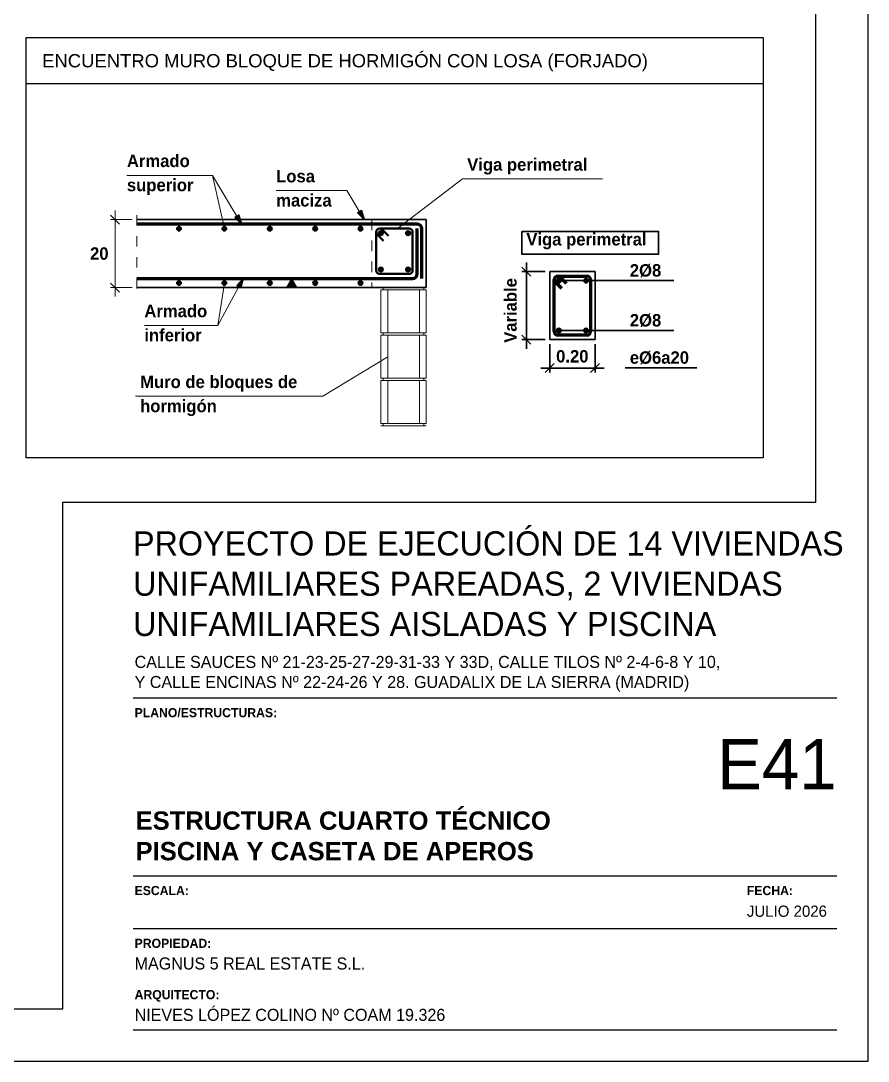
# Model space of a CAD drawing. Extents: x 2455 to 9764, y -806 to 181.
# Drawn here: x 4769.65 to 4777.72, y -667.98 to -658.07 of the extents above; entities that cross this region are included whole.
import ezdxf
from ezdxf.enums import TextEntityAlignment as Align

# ---------------------------------------------------------------- set-up
doc = ezdxf.new("R2010")
doc.units = 0
doc.header["$LTSCALE"] = 0.2
doc.header["$MEASUREMENT"] = 0
doc.linetypes.add('DASHDOT', pattern=[1, 0.5, -0.25, 0, -0.25])
doc.layers.get('0').update_dxf_attribs({"linetype": 'CONTINUOUS'})
for name, color, linetype, lineweight in [('0-CYPE1', 2, 'CONTINUOUS', 18), ('0-CYPE2', 4, 'CONTINUOUS', 35), ('0-CYPE3', 5, 'CONTINUOUS', 50), ('0-CYPE4', 6, 'CONTINUOUS', 70), ('0_CYPE4', 6, 'CONTINUOUS', 70)]:
    doc.layers.add(name, color=color, linetype=linetype, lineweight=lineweight)
doc.layers.add('01_cartela', color=6, linetype='CONTINUOUS', plot=False)
for name, color, linetype in [('01_texto cartela', 4, 'CONTINUOUS'), ('07-TEXTOS', 7, 'CONTINUOUS'), ('CYPECABECERA', 2, 'CONTINUOUS')]:
    doc.layers.add(name, color=color, linetype=linetype)
doc.styles.add('BERNARDO', font='GOTHICB.TTF')
doc.styles.add('Century Gothic', font='', dxfattribs={"height": 2})
doc.styles.add('Century Gothic_3', font='', dxfattribs={"height": 4.5})
doc.styles.add('Century Gothic_6', font='', dxfattribs={"height": 11})
doc.styles.add('Estilo1', font='swissel.ttf')
doc.styles.add('NIEVES3', font='swisseb.ttf')
doc.styles.get('Century Gothic').set_extended_font_data('Century Gothic')
doc.styles.get('Century Gothic_3').set_extended_font_data('Century Gothic')
doc.styles.get('Century Gothic_6').set_extended_font_data('Century Gothic')

msp = doc.modelspace()

# ---------------------------------------------------------------- hatches: boundary and pattern name
at = {"layer": '0-CYPE1'}
msp.add_hatch(color=256, dxfattribs=at).paths.add_polyline_path([(4772.23355423334, -660.5283139671053), (4772.183671193339, -660.6147139671054), (4772.28343727334, -660.6147139671054)], flags=0)
at = {"layer": '0-CYPE2'}
for points in [[(4771.731386633339, -659.9246371671056), (4771.69427783334, -659.9467512471056), (4771.757062553341, -660.0099139671056)], [(4772.899475749817, -659.8814371671056), (4772.862366949817, -659.9035512471055), (4772.925151669817, -659.9667139671055)], [(4771.182953993341, -660.0531139671057), (4771.182871798819, -660.051231403062), (4771.182625840804, -660.0493631664681), (4771.182217991189, -660.0475234757312), (4771.181651353949, -660.0457263320097), (4771.18093024154, -660.0439854126519), (4771.180060142062, -660.0423139671057), (4771.179047677497, -660.0407247160804), (4771.177900553312, -660.0392297547362), (4771.176627499814, -660.037840460632), (4771.175238205709, -660.0365674071343), (4771.173743244366, -660.035420282949), (4771.172153993341, -660.0344078183839), (4771.170482547794, -660.0335377189053), (4771.168741628435, -660.0328166064967), (4771.166944484716, -660.0322499692577), (4771.165104793978, -660.0318421196405), (4771.163236557384, -660.0315961616268), (4771.161353993341, -660.0315139671056), (4771.159471429297, -660.0315961616268), (4771.157603192702, -660.0318421196405), (4771.155763501965, -660.0322499692577), (4771.153966358244, -660.0328166064967), (4771.152225438887, -660.0335377189053), (4771.150553993341, -660.0344078183839), (4771.148964742315, -660.035420282949), (4771.14746978097, -660.0365674071343), (4771.146080486866, -660.037840460632), (4771.144807433369, -660.0392297547362), (4771.143660309184, -660.0407247160804), (4771.142647844619, -660.0423139671057), (4771.141777745141, -660.0439854126519), (4771.14105663273, -660.0457263320097), (4771.140489995492, -660.0475234757312), (4771.140082145874, -660.0493631664681), (4771.139836187862, -660.051231403062), (4771.13975399334, -660.0531139671057), (4771.139836187862, -660.0549965311488), (4771.140082145874, -660.0568647677433), (4771.140489995492, -660.0587044584797), (4771.14105663273, -660.0605016022014), (4771.141777745141, -660.062242521559), (4771.142647844619, -660.0639139671057), (4771.143660309184, -660.0655032181307), (4771.144807433369, -660.0669981794747), (4771.146080486866, -660.0683874735792), (4771.14746978097, -660.0696605270768), (4771.148964742315, -660.0708076512622), (4771.150553993341, -660.0718201158274), (4771.152225438887, -660.0726902153056), (4771.153966358244, -660.0734113277144), (4771.155763501965, -660.0739779649534), (4771.157603192702, -660.0743858145706), (4771.159471429297, -660.0746317725843), (4771.161353993341, -660.0747139671055), (4771.163236557384, -660.0746317725843), (4771.165104793978, -660.0743858145706), (4771.166944484716, -660.0739779649534), (4771.168741628435, -660.0734113277144), (4771.170482547794, -660.0726902153056), (4771.172153993341, -660.0718201158274), (4771.173743244366, -660.0708076512622), (4771.175238205709, -660.0696605270768), (4771.176627499814, -660.0683874735792), (4771.177900553312, -660.0669981794747), (4771.179047677497, -660.0655032181307), (4771.180060142062, -660.0639139671057), (4771.18093024154, -660.062242521559), (4771.181651353949, -660.0605016022014), (4771.182217991189, -660.0587044584797), (4771.182625840804, -660.0568647677433), (4771.182871798819, -660.0549965311488)], [(4771.614953993339, -660.0531139671057), (4771.61487179882, -660.051231403062), (4771.614625840806, -660.0493631664681), (4771.614217991188, -660.0475234757312), (4771.61365135395, -660.0457263320097), (4771.612930241539, -660.0439854126519), (4771.612060142061, -660.0423139671057), (4771.611047677496, -660.0407247160804), (4771.609900553311, -660.0392297547362), (4771.608627499814, -660.037840460632), (4771.607238205708, -660.0365674071343), (4771.605743244365, -660.035420282949), (4771.604153993339, -660.0344078183839), (4771.602482547794, -660.0335377189053), (4771.600741628436, -660.0328166064967), (4771.598944484715, -660.0322499692577), (4771.597104793978, -660.0318421196405), (4771.595236557383, -660.0315961616268), (4771.593353993339, -660.0315139671056), (4771.591471429296, -660.0315961616268), (4771.589603192702, -660.0318421196405), (4771.587763501966, -660.0322499692577), (4771.585966358245, -660.0328166064967), (4771.584225438886, -660.0335377189053), (4771.582553993339, -660.0344078183839), (4771.580964742314, -660.035420282949), (4771.579469780971, -660.0365674071343), (4771.578080486866, -660.037840460632), (4771.576807433368, -660.0392297547362), (4771.575660309183, -660.0407247160804), (4771.574647844618, -660.0423139671057), (4771.57377774514, -660.0439854126519), (4771.573056632731, -660.0457263320097), (4771.572489995491, -660.0475234757312), (4771.572082145874, -660.0493631664681), (4771.571836187861, -660.051231403062), (4771.571753993339, -660.0531139671057), (4771.571836187861, -660.0549965311488), (4771.572082145874, -660.0568647677433), (4771.572489995491, -660.0587044584797), (4771.573056632731, -660.0605016022014), (4771.57377774514, -660.062242521559), (4771.574647844618, -660.0639139671057), (4771.575660309183, -660.0655032181307), (4771.576807433368, -660.0669981794747), (4771.578080486866, -660.0683874735792), (4771.579469780971, -660.0696605270768), (4771.580964742314, -660.0708076512622), (4771.582553993339, -660.0718201158274), (4771.584225438886, -660.0726902153056), (4771.585966358245, -660.0734113277144), (4771.587763501966, -660.0739779649534), (4771.589603192702, -660.0743858145706), (4771.591471429296, -660.0746317725843), (4771.593353993339, -660.0747139671055), (4771.595236557383, -660.0746317725843), (4771.597104793978, -660.0743858145706), (4771.598944484715, -660.0739779649534), (4771.600741628436, -660.0734113277144), (4771.602482547794, -660.0726902153056), (4771.604153993339, -660.0718201158274), (4771.605743244365, -660.0708076512622), (4771.607238205708, -660.0696605270768), (4771.608627499814, -660.0683874735792), (4771.609900553311, -660.0669981794747), (4771.611047677496, -660.0655032181307), (4771.612060142061, -660.0639139671057), (4771.612930241539, -660.062242521559), (4771.61365135395, -660.0605016022014), (4771.614217991188, -660.0587044584797), (4771.614625840806, -660.0568647677433), (4771.61487179882, -660.0549965311488)], [(4772.04695399334, -660.0531139671057), (4772.046871798819, -660.051231403062), (4772.046625840805, -660.0493631664681), (4772.046217991188, -660.0475234757312), (4772.045651353948, -660.0457263320097), (4772.04493024154, -660.0439854126519), (4772.044060142061, -660.0423139671057), (4772.043047677496, -660.0407247160804), (4772.041900553311, -660.0392297547362), (4772.040627499813, -660.037840460632), (4772.039238205709, -660.0365674071343), (4772.037743244366, -660.035420282949), (4772.03615399334, -660.0344078183839), (4772.034482547793, -660.0335377189053), (4772.032741628434, -660.0328166064967), (4772.030944484713, -660.0322499692577), (4772.029104793977, -660.0318421196405), (4772.027236557384, -660.0315961616268), (4772.02535399334, -660.0315139671056), (4772.023471429296, -660.0315961616268), (4772.021603192701, -660.0318421196405), (4772.019763501965, -660.0322499692577), (4772.017966358244, -660.0328166064967), (4772.016225438885, -660.0335377189053), (4772.014553993338, -660.0344078183839), (4772.012964742315, -660.035420282949), (4772.011469780971, -660.0365674071343), (4772.010080486865, -660.037840460632), (4772.008807433369, -660.0392297547362), (4772.007660309184, -660.0407247160804), (4772.006647844617, -660.0423139671057), (4772.005777745138, -660.0439854126519), (4772.00505663273, -660.0457263320097), (4772.004489995492, -660.0475234757312), (4772.004082145875, -660.0493631664681), (4772.00383618786, -660.051231403062), (4772.003753993338, -660.0531139671057), (4772.00383618786, -660.0549965311488), (4772.004082145875, -660.0568647677433), (4772.004489995492, -660.0587044584797), (4772.00505663273, -660.0605016022014), (4772.005777745138, -660.062242521559), (4772.006647844617, -660.0639139671057), (4772.007660309184, -660.0655032181307), (4772.008807433369, -660.0669981794747), (4772.010080486865, -660.0683874735792), (4772.011469780971, -660.0696605270768), (4772.012964742315, -660.0708076512622), (4772.014553993338, -660.0718201158274), (4772.016225438885, -660.0726902153056), (4772.017966358244, -660.0734113277144), (4772.019763501965, -660.0739779649534), (4772.021603192701, -660.0743858145706), (4772.023471429296, -660.0746317725843), (4772.02535399334, -660.0747139671055), (4772.027236557384, -660.0746317725843), (4772.029104793977, -660.0743858145706), (4772.030944484713, -660.0739779649534), (4772.032741628434, -660.0734113277144), (4772.034482547793, -660.0726902153056), (4772.03615399334, -660.0718201158274), (4772.037743244366, -660.0708076512622), (4772.039238205709, -660.0696605270768), (4772.040627499813, -660.0683874735792), (4772.041900553311, -660.0669981794747), (4772.043047677496, -660.0655032181307), (4772.044060142061, -660.0639139671057), (4772.04493024154, -660.062242521559), (4772.045651353948, -660.0605016022014), (4772.046217991188, -660.0587044584797), (4772.046625840805, -660.0568647677433), (4772.046871798819, -660.0549965311488)], [(4772.478953993339, -660.0531139671057), (4772.478871798818, -660.051231403062), (4772.478625840804, -660.0493631664681), (4772.478217991187, -660.0475234757312), (4772.477651353947, -660.0457263320097), (4772.476930241539, -660.0439854126519), (4772.476060142062, -660.0423139671057), (4772.475047677497, -660.0407247160804), (4772.47390055331, -660.0392297547362), (4772.472627499812, -660.037840460632), (4772.47123820571, -660.0365674071343), (4772.469743244365, -660.035420282949), (4772.468153993339, -660.0344078183839), (4772.466482547792, -660.0335377189053), (4772.464741628437, -660.0328166064967), (4772.462944484714, -660.0322499692577), (4772.461104793976, -660.0318421196405), (4772.459236557383, -660.0315961616268), (4772.457353993339, -660.0315139671056), (4772.455471429297, -660.0315961616268), (4772.453603192704, -660.0318421196405), (4772.451763501966, -660.0322499692577), (4772.449966358243, -660.0328166064967), (4772.448225438886, -660.0335377189053), (4772.446553993341, -660.0344078183839), (4772.444964742315, -660.035420282949), (4772.44346978097, -660.0365674071343), (4772.442080486866, -660.037840460632), (4772.440807433368, -660.0392297547362), (4772.439660309183, -660.0407247160804), (4772.438647844618, -660.0423139671057), (4772.437777745141, -660.0439854126519), (4772.437056632732, -660.0457263320097), (4772.436489995493, -660.0475234757312), (4772.436082145876, -660.0493631664681), (4772.435836187862, -660.051231403062), (4772.435753993341, -660.0531139671057), (4772.435836187862, -660.0549965311488), (4772.436082145876, -660.0568647677433), (4772.436489995493, -660.0587044584797), (4772.437056632732, -660.0605016022014), (4772.437777745141, -660.062242521559), (4772.438647844618, -660.0639139671057), (4772.439660309183, -660.0655032181307), (4772.440807433368, -660.0669981794747), (4772.442080486866, -660.0683874735792), (4772.44346978097, -660.0696605270768), (4772.444964742315, -660.0708076512622), (4772.446553993341, -660.0718201158274), (4772.448225438886, -660.0726902153056), (4772.449966358243, -660.0734113277144), (4772.451763501966, -660.0739779649534), (4772.453603192704, -660.0743858145706), (4772.455471429297, -660.0746317725843), (4772.457353993339, -660.0747139671055), (4772.459236557383, -660.0746317725843), (4772.461104793976, -660.0743858145706), (4772.462944484714, -660.0739779649534), (4772.464741628437, -660.0734113277144), (4772.466482547792, -660.0726902153056), (4772.468153993339, -660.0718201158274), (4772.469743244365, -660.0708076512622), (4772.47123820571, -660.0696605270768), (4772.472627499812, -660.0683874735792), (4772.47390055331, -660.0669981794747), (4772.475047677497, -660.0655032181307), (4772.476060142062, -660.0639139671057), (4772.476930241539, -660.062242521559), (4772.477651353947, -660.0605016022014), (4772.478217991187, -660.0587044584797), (4772.478625840804, -660.0568647677433), (4772.478871798818, -660.0549965311488)], [(4772.91095399334, -660.0531139671057), (4772.910871798818, -660.051231403062), (4772.910625840805, -660.0493631664681), (4772.910217991186, -660.0475234757312), (4772.90965135395, -660.0457263320097), (4772.908930241541, -660.0439854126519), (4772.908060142061, -660.0423139671057), (4772.907047677496, -660.0407247160804), (4772.905900553311, -660.0392297547362), (4772.904627499815, -660.037840460632), (4772.903238205708, -660.0365674071343), (4772.901743244363, -660.035420282949), (4772.90015399334, -660.0344078183839), (4772.898482547795, -660.0335377189053), (4772.896741628436, -660.0328166064967), (4772.894944484713, -660.0322499692577), (4772.893104793977, -660.0318421196405), (4772.891236557381, -660.0315961616268), (4772.88935399334, -660.0315139671056), (4772.887471429296, -660.0315961616268), (4772.885603192703, -660.0318421196405), (4772.883763501966, -660.0322499692577), (4772.881966358244, -660.0328166064967), (4772.880225438887, -660.0335377189053), (4772.87855399334, -660.0344078183839), (4772.876964742314, -660.035420282949), (4772.875469780969, -660.0365674071343), (4772.874080486867, -660.037840460632), (4772.872807433369, -660.0392297547362), (4772.871660309183, -660.0407247160804), (4772.870647844618, -660.0423139671057), (4772.86977774514, -660.0439854126519), (4772.869056632731, -660.0457263320097), (4772.868489995491, -660.0475234757312), (4772.868082145875, -660.0493631664681), (4772.867836187861, -660.051231403062), (4772.86775399334, -660.0531139671057), (4772.867836187861, -660.0549965311488), (4772.868082145875, -660.0568647677433), (4772.868489995491, -660.0587044584797), (4772.869056632731, -660.0605016022014), (4772.86977774514, -660.062242521559), (4772.870647844618, -660.0639139671057), (4772.871660309183, -660.0655032181307), (4772.872807433369, -660.0669981794747), (4772.874080486867, -660.0683874735792), (4772.875469780969, -660.0696605270768), (4772.876964742314, -660.0708076512622), (4772.87855399334, -660.0718201158274), (4772.880225438887, -660.0726902153056), (4772.881966358244, -660.0734113277144), (4772.883763501966, -660.0739779649534), (4772.885603192703, -660.0743858145706), (4772.887471429296, -660.0746317725843), (4772.88935399334, -660.0747139671055), (4772.891236557381, -660.0746317725843), (4772.893104793977, -660.0743858145706), (4772.894944484713, -660.0739779649534), (4772.896741628436, -660.0734113277144), (4772.898482547795, -660.0726902153056), (4772.90015399334, -660.0718201158274), (4772.901743244363, -660.0708076512622), (4772.903238205708, -660.0696605270768), (4772.904627499815, -660.0683874735792), (4772.905900553311, -660.0669981794747), (4772.907047677496, -660.0655032181307), (4772.908060142061, -660.0639139671057), (4772.908930241541, -660.062242521559), (4772.90965135395, -660.0605016022014), (4772.910217991186, -660.0587044584797), (4772.910625840805, -660.0568647677433), (4772.910871798818, -660.0549965311488)], [(4773.10535399334, -660.0963139671055), (4773.105271798819, -660.0944314030623), (4773.105025840805, -660.0925631664679), (4773.104617991186, -660.0907234757312), (4773.104051353948, -660.0889263320096), (4773.103330241538, -660.0871854126519), (4773.102460142061, -660.0855139671055), (4773.101447677496, -660.0839247160804), (4773.100300553309, -660.0824297547365), (4773.099027499813, -660.0810404606318), (4773.097638205709, -660.0797674071343), (4773.096143244364, -660.078620282949), (4773.094553993338, -660.0776078183837), (4773.092882547793, -660.0767377189056), (4773.091141628436, -660.0760166064965), (4773.089344484713, -660.0754499692578), (4773.087504793977, -660.0750421196406), (4773.085636557382, -660.0747961616266), (4773.083753993338, -660.0747139671055), (4773.081871429296, -660.0747961616266), (4773.080003192703, -660.0750421196406), (4773.078163501967, -660.0754499692578), (4773.076366358244, -660.0760166064965), (4773.074625438887, -660.0767377189056), (4773.07295399334, -660.0776078183837), (4773.071364742314, -660.078620282949), (4773.069869780969, -660.0797674071343), (4773.068480486867, -660.0810404606318), (4773.067207433367, -660.0824297547365), (4773.066060309182, -660.0839247160804), (4773.065047844617, -660.0855139671055), (4773.06417774514, -660.0871854126519), (4773.063456632732, -660.0889263320096), (4773.062889995492, -660.0907234757312), (4773.062482145875, -660.0925631664679), (4773.062236187861, -660.0944314030623), (4773.06215399334, -660.0963139671055), (4773.062236187861, -660.0981965311489), (4773.062482145875, -660.1000647677431), (4773.062889995492, -660.1019044584796), (4773.063456632732, -660.1037016022015), (4773.06417774514, -660.1054425215591), (4773.065047844617, -660.1071139671055), (4773.066060309182, -660.1087032181308), (4773.067207433367, -660.1101981794748), (4773.068480486867, -660.111587473579), (4773.069869780969, -660.1128605270769), (4773.071364742314, -660.1140076512622), (4773.07295399334, -660.1150201158273), (4773.074625438887, -660.1158902153054), (4773.076366358244, -660.1166113277145), (4773.078163501967, -660.1171779649535), (4773.080003192703, -660.1175858145707), (4773.081871429296, -660.1178317725842), (4773.083753993338, -660.1179139671056), (4773.085636557382, -660.1178317725842), (4773.087504793977, -660.1175858145707), (4773.089344484713, -660.1171779649535), (4773.091141628436, -660.1166113277145), (4773.092882547793, -660.1158902153054), (4773.094553993338, -660.1150201158273), (4773.096143244364, -660.1140076512622), (4773.097638205709, -660.1128605270769), (4773.099027499813, -660.111587473579), (4773.100300553309, -660.1101981794748), (4773.101447677496, -660.1087032181308), (4773.102460142061, -660.1071139671055), (4773.103330241538, -660.1054425215591), (4773.104051353948, -660.1037016022015), (4773.104617991186, -660.1019044584796), (4773.105025840805, -660.1000647677431), (4773.105271798819, -660.0981965311489)], [(4773.364553993339, -660.0963139671055), (4773.364471798817, -660.0944314030623), (4773.364225840804, -660.0925631664679), (4773.363817991187, -660.0907234757312), (4773.363251353947, -660.0889263320096), (4773.362530241538, -660.0871854126519), (4773.361660142062, -660.0855139671055), (4773.360647677497, -660.0839247160804), (4773.359500553312, -660.0824297547365), (4773.358227499813, -660.0810404606318), (4773.356838205709, -660.0797674071343), (4773.355343244364, -660.078620282949), (4773.353753993339, -660.0776078183837), (4773.352082547794, -660.0767377189056), (4773.350341628437, -660.0760166064965), (4773.348544484714, -660.0754499692578), (4773.346704793976, -660.0750421196406), (4773.344836557382, -660.0747961616266), (4773.34295399334, -660.0747139671055), (4773.341071429297, -660.0747961616266), (4773.339203192703, -660.0750421196406), (4773.337363501965, -660.0754499692578), (4773.335566358242, -660.0760166064965), (4773.333825438887, -660.0767377189056), (4773.33215399334, -660.0776078183837), (4773.330564742315, -660.078620282949), (4773.32906978097, -660.0797674071343), (4773.327680486867, -660.0810404606318), (4773.326407433369, -660.0824297547365), (4773.325260309182, -660.0839247160804), (4773.324247844617, -660.0855139671055), (4773.323377745141, -660.0871854126519), (4773.32265663273, -660.0889263320096), (4773.322089995492, -660.0907234757312), (4773.321682145874, -660.0925631664679), (4773.321436187862, -660.0944314030623), (4773.32135399334, -660.0963139671055), (4773.321436187862, -660.0981965311489), (4773.321682145874, -660.1000647677431), (4773.322089995492, -660.1019044584796), (4773.32265663273, -660.1037016022015), (4773.323377745141, -660.1054425215591), (4773.324247844617, -660.1071139671055), (4773.325260309182, -660.1087032181308), (4773.326407433369, -660.1101981794748), (4773.327680486867, -660.111587473579), (4773.32906978097, -660.1128605270769), (4773.330564742315, -660.1140076512622), (4773.33215399334, -660.1150201158273), (4773.333825438887, -660.1158902153054), (4773.335566358242, -660.1166113277145), (4773.337363501965, -660.1171779649535), (4773.339203192703, -660.1175858145707), (4773.341071429297, -660.1178317725842), (4773.34295399334, -660.1179139671056), (4773.344836557382, -660.1178317725842), (4773.346704793976, -660.1175858145707), (4773.348544484714, -660.1171779649535), (4773.350341628437, -660.1166113277145), (4773.352082547794, -660.1158902153054), (4773.353753993339, -660.1150201158273), (4773.355343244364, -660.1140076512622), (4773.356838205709, -660.1128605270769), (4773.358227499813, -660.111587473579), (4773.359500553312, -660.1101981794748), (4773.360647677497, -660.1087032181308), (4773.361660142062, -660.1071139671055), (4773.362530241538, -660.1054425215591), (4773.363251353947, -660.1037016022015), (4773.363817991187, -660.1019044584796), (4773.364225840804, -660.1000647677431), (4773.364471798817, -660.0981965311489)], [(4773.10535399334, -660.4419139671054), (4773.105271798819, -660.4400314030622), (4773.105025840805, -660.4381631664678), (4773.104617991186, -660.4363234757313), (4773.104051353948, -660.4345263320097), (4773.103330241538, -660.432785412652), (4773.102460142061, -660.4311139671054), (4773.101447677496, -660.4295247160803), (4773.100300553309, -660.4280297547364), (4773.099027499813, -660.4266404606319), (4773.097638205709, -660.4253674071342), (4773.096143244364, -660.4242202829487), (4773.094553993338, -660.4232078183836), (4773.092882547793, -660.4223377189055), (4773.091141628436, -660.4216166064964), (4773.089344484713, -660.4210499692576), (4773.087504793977, -660.4206421196404), (4773.085636557382, -660.4203961616267), (4773.083753993338, -660.4203139671054), (4773.081871429296, -660.4203961616267), (4773.080003192703, -660.4206421196404), (4773.078163501967, -660.4210499692576), (4773.076366358244, -660.4216166064964), (4773.074625438887, -660.4223377189055), (4773.07295399334, -660.4232078183836), (4773.071364742314, -660.4242202829487), (4773.069869780969, -660.4253674071342), (4773.068480486867, -660.4266404606319), (4773.067207433367, -660.4280297547364), (4773.066060309182, -660.4295247160803), (4773.065047844617, -660.4311139671054), (4773.06417774514, -660.432785412652), (4773.063456632732, -660.4345263320097), (4773.062889995492, -660.4363234757313), (4773.062482145875, -660.4381631664678), (4773.062236187861, -660.4400314030622), (4773.06215399334, -660.4419139671054), (4773.062236187861, -660.4437965311488), (4773.062482145875, -660.445664767743), (4773.062889995492, -660.4475044584799), (4773.063456632732, -660.4493016022013), (4773.06417774514, -660.4510425215592), (4773.065047844617, -660.4527139671054), (4773.066060309182, -660.4543032181307), (4773.067207433367, -660.4557981794746), (4773.068480486867, -660.4571874735791), (4773.069869780969, -660.4584605270768), (4773.071364742314, -660.4596076512621), (4773.07295399334, -660.4606201158272), (4773.074625438887, -660.4614902153053), (4773.076366358244, -660.4622113277144), (4773.078163501967, -660.4627779649534), (4773.080003192703, -660.4631858145706), (4773.081871429296, -660.4634317725843), (4773.083753993338, -660.4635139671054), (4773.085636557382, -660.4634317725843), (4773.087504793977, -660.4631858145706), (4773.089344484713, -660.4627779649534), (4773.091141628436, -660.4622113277144), (4773.092882547793, -660.4614902153053), (4773.094553993338, -660.4606201158272), (4773.096143244364, -660.4596076512621), (4773.097638205709, -660.4584605270768), (4773.099027499813, -660.4571874735791), (4773.100300553309, -660.4557981794746), (4773.101447677496, -660.4543032181307), (4773.102460142061, -660.4527139671054), (4773.103330241538, -660.4510425215592), (4773.104051353948, -660.4493016022013), (4773.104617991186, -660.4475044584799), (4773.105025840805, -660.445664767743), (4773.105271798819, -660.4437965311488)], [(4773.364553993339, -660.4419139671054), (4773.364471798817, -660.4400314030622), (4773.364225840804, -660.4381631664678), (4773.363817991187, -660.4363234757313), (4773.363251353947, -660.4345263320097), (4773.362530241538, -660.432785412652), (4773.361660142062, -660.4311139671054), (4773.360647677497, -660.4295247160803), (4773.359500553312, -660.4280297547364), (4773.358227499813, -660.4266404606319), (4773.356838205709, -660.4253674071342), (4773.355343244364, -660.4242202829487), (4773.353753993339, -660.4232078183836), (4773.352082547794, -660.4223377189055), (4773.350341628437, -660.4216166064964), (4773.348544484714, -660.4210499692576), (4773.346704793976, -660.4206421196404), (4773.344836557382, -660.4203961616267), (4773.34295399334, -660.4203139671054), (4773.341071429297, -660.4203961616267), (4773.339203192703, -660.4206421196404), (4773.337363501965, -660.4210499692576), (4773.335566358242, -660.4216166064964), (4773.333825438887, -660.4223377189055), (4773.33215399334, -660.4232078183836), (4773.330564742315, -660.4242202829487), (4773.32906978097, -660.4253674071342), (4773.327680486867, -660.4266404606319), (4773.326407433369, -660.4280297547364), (4773.325260309182, -660.4295247160803), (4773.324247844617, -660.4311139671054), (4773.323377745141, -660.432785412652), (4773.32265663273, -660.4345263320097), (4773.322089995492, -660.4363234757313), (4773.321682145874, -660.4381631664678), (4773.321436187862, -660.4400314030622), (4773.32135399334, -660.4419139671054), (4773.321436187862, -660.4437965311488), (4773.321682145874, -660.445664767743), (4773.322089995492, -660.4475044584799), (4773.32265663273, -660.4493016022013), (4773.323377745141, -660.4510425215592), (4773.324247844617, -660.4527139671054), (4773.325260309182, -660.4543032181307), (4773.326407433369, -660.4557981794746), (4773.327680486867, -660.4571874735791), (4773.32906978097, -660.4584605270768), (4773.330564742315, -660.4596076512621), (4773.33215399334, -660.4606201158272), (4773.333825438887, -660.4614902153053), (4773.335566358242, -660.4622113277144), (4773.337363501965, -660.4627779649534), (4773.339203192703, -660.4631858145706), (4773.341071429297, -660.4634317725843), (4773.34295399334, -660.4635139671054), (4773.344836557382, -660.4634317725843), (4773.346704793976, -660.4631858145706), (4773.348544484714, -660.4627779649534), (4773.350341628437, -660.4622113277144), (4773.352082547794, -660.4614902153053), (4773.353753993339, -660.4606201158272), (4773.355343244364, -660.4596076512621), (4773.356838205709, -660.4584605270768), (4773.358227499813, -660.4571874735791), (4773.359500553312, -660.4557981794746), (4773.360647677497, -660.4543032181307), (4773.361660142062, -660.4527139671054), (4773.362530241538, -660.4510425215592), (4773.363251353947, -660.4493016022013), (4773.363817991187, -660.4475044584799), (4773.364225840804, -660.445664767743), (4773.364471798817, -660.4437965311488)], [(4771.182953993341, -660.5715139671056), (4771.182871798819, -660.569631403062), (4771.182625840804, -660.567763166468), (4771.182217991189, -660.5659234757311), (4771.181651353949, -660.5641263320097), (4771.18093024154, -660.5623854126518), (4771.180060142062, -660.5607139671056), (4771.179047677497, -660.5591247160803), (4771.177900553312, -660.5576297547361), (4771.176627499814, -660.5562404606319), (4771.175238205709, -660.554967407134), (4771.173743244366, -660.5538202829489), (4771.172153993341, -660.5528078183838), (4771.170482547794, -660.5519377189053), (4771.168741628435, -660.5512166064966), (4771.166944484716, -660.5506499692576), (4771.165104793978, -660.5502421196404), (4771.163236557384, -660.5499961616267), (4771.161353993341, -660.5499139671056), (4771.159471429297, -660.5499961616267), (4771.157603192702, -660.5502421196404), (4771.155763501965, -660.5506499692576), (4771.153966358244, -660.5512166064966), (4771.152225438887, -660.5519377189053), (4771.150553993341, -660.5528078183838), (4771.148964742315, -660.5538202829489), (4771.14746978097, -660.554967407134), (4771.146080486866, -660.5562404606319), (4771.144807433369, -660.5576297547361), (4771.143660309184, -660.5591247160803), (4771.142647844619, -660.5607139671056), (4771.141777745141, -660.5623854126518), (4771.14105663273, -660.5641263320097), (4771.140489995492, -660.5659234757311), (4771.140082145874, -660.567763166468), (4771.139836187862, -660.569631403062), (4771.13975399334, -660.5715139671056), (4771.139836187862, -660.5733965311488), (4771.140082145874, -660.5752647677432), (4771.140489995492, -660.5771044584797), (4771.14105663273, -660.5789016022013), (4771.141777745141, -660.580642521559), (4771.142647844619, -660.5823139671056), (4771.143660309184, -660.5839032181307), (4771.144807433369, -660.5853981794746), (4771.146080486866, -660.5867874735791), (4771.14746978097, -660.5880605270768), (4771.148964742315, -660.5892076512621), (4771.150553993341, -660.5902201158272), (4771.152225438887, -660.5910902153055), (4771.153966358244, -660.5918113277144), (4771.155763501965, -660.5923779649534), (4771.157603192702, -660.5927858145706), (4771.159471429297, -660.5930317725843), (4771.161353993341, -660.5931139671054), (4771.163236557384, -660.5930317725843), (4771.165104793978, -660.5927858145706), (4771.166944484716, -660.5923779649534), (4771.168741628435, -660.5918113277144), (4771.170482547794, -660.5910902153055), (4771.172153993341, -660.5902201158272), (4771.173743244366, -660.5892076512621), (4771.175238205709, -660.5880605270768), (4771.176627499814, -660.5867874735791), (4771.177900553312, -660.5853981794746), (4771.179047677497, -660.5839032181307), (4771.180060142062, -660.5823139671056), (4771.18093024154, -660.580642521559), (4771.181651353949, -660.5789016022013), (4771.182217991189, -660.5771044584797), (4771.182625840804, -660.5752647677432), (4771.182871798819, -660.5733965311488)], [(4771.614953993339, -660.5715139671056), (4771.61487179882, -660.569631403062), (4771.614625840806, -660.567763166468), (4771.614217991188, -660.5659234757311), (4771.61365135395, -660.5641263320097), (4771.612930241539, -660.5623854126518), (4771.612060142061, -660.5607139671056), (4771.611047677496, -660.5591247160803), (4771.609900553311, -660.5576297547361), (4771.608627499814, -660.5562404606319), (4771.607238205708, -660.554967407134), (4771.605743244365, -660.5538202829489), (4771.604153993339, -660.5528078183838), (4771.602482547794, -660.5519377189053), (4771.600741628436, -660.5512166064966), (4771.598944484715, -660.5506499692576), (4771.597104793978, -660.5502421196404), (4771.595236557383, -660.5499961616267), (4771.593353993339, -660.5499139671056), (4771.591471429296, -660.5499961616267), (4771.589603192702, -660.5502421196404), (4771.587763501966, -660.5506499692576), (4771.585966358245, -660.5512166064966), (4771.584225438886, -660.5519377189053), (4771.582553993339, -660.5528078183838), (4771.580964742314, -660.5538202829489), (4771.579469780971, -660.554967407134), (4771.578080486866, -660.5562404606319), (4771.576807433368, -660.5576297547361), (4771.575660309183, -660.5591247160803), (4771.574647844618, -660.5607139671056), (4771.57377774514, -660.5623854126518), (4771.573056632731, -660.5641263320097), (4771.572489995491, -660.5659234757311), (4771.572082145874, -660.567763166468), (4771.571836187861, -660.569631403062), (4771.571753993339, -660.5715139671056), (4771.571836187861, -660.5733965311488), (4771.572082145874, -660.5752647677432), (4771.572489995491, -660.5771044584797), (4771.573056632731, -660.5789016022013), (4771.57377774514, -660.580642521559), (4771.574647844618, -660.5823139671056), (4771.575660309183, -660.5839032181307), (4771.576807433368, -660.5853981794746), (4771.578080486866, -660.5867874735791), (4771.579469780971, -660.5880605270768), (4771.580964742314, -660.5892076512621), (4771.582553993339, -660.5902201158272), (4771.584225438886, -660.5910902153055), (4771.585966358245, -660.5918113277144), (4771.587763501966, -660.5923779649534), (4771.589603192702, -660.5927858145706), (4771.591471429296, -660.5930317725843), (4771.593353993339, -660.5931139671054), (4771.595236557383, -660.5930317725843), (4771.597104793978, -660.5927858145706), (4771.598944484715, -660.5923779649534), (4771.600741628436, -660.5918113277144), (4771.602482547794, -660.5910902153055), (4771.604153993339, -660.5902201158272), (4771.605743244365, -660.5892076512621), (4771.607238205708, -660.5880605270768), (4771.608627499814, -660.5867874735791), (4771.609900553311, -660.5853981794746), (4771.611047677496, -660.5839032181307), (4771.612060142061, -660.5823139671056), (4771.612930241539, -660.580642521559), (4771.61365135395, -660.5789016022013), (4771.614217991188, -660.5771044584797), (4771.614625840806, -660.5752647677432), (4771.61487179882, -660.5733965311488)], [(4771.71211727334, -660.5939952471056), (4771.750103033339, -660.6145714071054), (4771.77226463334, -660.5283139671053)], [(4772.04695399334, -660.5715139671056), (4772.046871798819, -660.569631403062), (4772.046625840805, -660.567763166468), (4772.046217991188, -660.5659234757311), (4772.045651353948, -660.5641263320097), (4772.04493024154, -660.5623854126518), (4772.044060142061, -660.5607139671056), (4772.043047677496, -660.5591247160803), (4772.041900553311, -660.5576297547361), (4772.040627499813, -660.5562404606319), (4772.039238205709, -660.554967407134), (4772.037743244366, -660.5538202829489), (4772.03615399334, -660.5528078183838), (4772.034482547793, -660.5519377189053), (4772.032741628434, -660.5512166064966), (4772.030944484713, -660.5506499692576), (4772.029104793977, -660.5502421196404), (4772.027236557384, -660.5499961616267), (4772.02535399334, -660.5499139671056), (4772.023471429296, -660.5499961616267), (4772.021603192701, -660.5502421196404), (4772.019763501965, -660.5506499692576), (4772.017966358244, -660.5512166064966), (4772.016225438885, -660.5519377189053), (4772.014553993338, -660.5528078183838), (4772.012964742315, -660.5538202829489), (4772.011469780971, -660.554967407134), (4772.010080486865, -660.5562404606319), (4772.008807433369, -660.5576297547361), (4772.007660309184, -660.5591247160803), (4772.006647844617, -660.5607139671056), (4772.005777745138, -660.5623854126518), (4772.00505663273, -660.5641263320097), (4772.004489995492, -660.5659234757311), (4772.004082145875, -660.567763166468), (4772.00383618786, -660.569631403062), (4772.003753993338, -660.5715139671056), (4772.00383618786, -660.5733965311488), (4772.004082145875, -660.5752647677432), (4772.004489995492, -660.5771044584797), (4772.00505663273, -660.5789016022013), (4772.005777745138, -660.580642521559), (4772.006647844617, -660.5823139671056), (4772.007660309184, -660.5839032181307), (4772.008807433369, -660.5853981794746), (4772.010080486865, -660.5867874735791), (4772.011469780971, -660.5880605270768), (4772.012964742315, -660.5892076512621), (4772.014553993338, -660.5902201158272), (4772.016225438885, -660.5910902153055), (4772.017966358244, -660.5918113277144), (4772.019763501965, -660.5923779649534), (4772.021603192701, -660.5927858145706), (4772.023471429296, -660.5930317725843), (4772.02535399334, -660.5931139671054), (4772.027236557384, -660.5930317725843), (4772.029104793977, -660.5927858145706), (4772.030944484713, -660.5923779649534), (4772.032741628434, -660.5918113277144), (4772.034482547793, -660.5910902153055), (4772.03615399334, -660.5902201158272), (4772.037743244366, -660.5892076512621), (4772.039238205709, -660.5880605270768), (4772.040627499813, -660.5867874735791), (4772.041900553311, -660.5853981794746), (4772.043047677496, -660.5839032181307), (4772.044060142061, -660.5823139671056), (4772.04493024154, -660.580642521559), (4772.045651353948, -660.5789016022013), (4772.046217991188, -660.5771044584797), (4772.046625840805, -660.5752647677432), (4772.046871798819, -660.5733965311488)], [(4772.478953993339, -660.5715139671056), (4772.478871798818, -660.569631403062), (4772.478625840804, -660.567763166468), (4772.478217991187, -660.5659234757311), (4772.477651353947, -660.5641263320097), (4772.476930241539, -660.5623854126518), (4772.476060142062, -660.5607139671056), (4772.475047677497, -660.5591247160803), (4772.47390055331, -660.5576297547361), (4772.472627499812, -660.5562404606319), (4772.47123820571, -660.554967407134), (4772.469743244365, -660.5538202829489), (4772.468153993339, -660.5528078183838), (4772.466482547792, -660.5519377189053), (4772.464741628437, -660.5512166064966), (4772.462944484714, -660.5506499692576), (4772.461104793976, -660.5502421196404), (4772.459236557383, -660.5499961616267), (4772.457353993339, -660.5499139671056), (4772.455471429297, -660.5499961616267), (4772.453603192704, -660.5502421196404), (4772.451763501966, -660.5506499692576), (4772.449966358243, -660.5512166064966), (4772.448225438886, -660.5519377189053), (4772.446553993341, -660.5528078183838), (4772.444964742315, -660.5538202829489), (4772.44346978097, -660.554967407134), (4772.442080486866, -660.5562404606319), (4772.440807433368, -660.5576297547361), (4772.439660309183, -660.5591247160803), (4772.438647844618, -660.5607139671056), (4772.437777745141, -660.5623854126518), (4772.437056632732, -660.5641263320097), (4772.436489995493, -660.5659234757311), (4772.436082145876, -660.567763166468), (4772.435836187862, -660.569631403062), (4772.435753993341, -660.5715139671056), (4772.435836187862, -660.5733965311488), (4772.436082145876, -660.5752647677432), (4772.436489995493, -660.5771044584797), (4772.437056632732, -660.5789016022013), (4772.437777745141, -660.580642521559), (4772.438647844618, -660.5823139671056), (4772.439660309183, -660.5839032181307), (4772.440807433368, -660.5853981794746), (4772.442080486866, -660.5867874735791), (4772.44346978097, -660.5880605270768), (4772.444964742315, -660.5892076512621), (4772.446553993341, -660.5902201158272), (4772.448225438886, -660.5910902153055), (4772.449966358243, -660.5918113277144), (4772.451763501966, -660.5923779649534), (4772.453603192704, -660.5927858145706), (4772.455471429297, -660.5930317725843), (4772.457353993339, -660.5931139671054), (4772.459236557383, -660.5930317725843), (4772.461104793976, -660.5927858145706), (4772.462944484714, -660.5923779649534), (4772.464741628437, -660.5918113277144), (4772.466482547792, -660.5910902153055), (4772.468153993339, -660.5902201158272), (4772.469743244365, -660.5892076512621), (4772.47123820571, -660.5880605270768), (4772.472627499812, -660.5867874735791), (4772.47390055331, -660.5853981794746), (4772.475047677497, -660.5839032181307), (4772.476060142062, -660.5823139671056), (4772.476930241539, -660.580642521559), (4772.477651353947, -660.5789016022013), (4772.478217991187, -660.5771044584797), (4772.478625840804, -660.5752647677432), (4772.478871798818, -660.5733965311488)], [(4772.91095399334, -660.5715139671056), (4772.910871798818, -660.569631403062), (4772.910625840805, -660.567763166468), (4772.910217991186, -660.5659234757311), (4772.90965135395, -660.5641263320097), (4772.908930241541, -660.5623854126518), (4772.908060142061, -660.5607139671056), (4772.907047677496, -660.5591247160803), (4772.905900553311, -660.5576297547361), (4772.904627499815, -660.5562404606319), (4772.903238205708, -660.554967407134), (4772.901743244363, -660.5538202829489), (4772.90015399334, -660.5528078183838), (4772.898482547795, -660.5519377189053), (4772.896741628436, -660.5512166064966), (4772.894944484713, -660.5506499692576), (4772.893104793977, -660.5502421196404), (4772.891236557381, -660.5499961616267), (4772.88935399334, -660.5499139671056), (4772.887471429296, -660.5499961616267), (4772.885603192703, -660.5502421196404), (4772.883763501966, -660.5506499692576), (4772.881966358244, -660.5512166064966), (4772.880225438887, -660.5519377189053), (4772.87855399334, -660.5528078183838), (4772.876964742314, -660.5538202829489), (4772.875469780969, -660.554967407134), (4772.874080486867, -660.5562404606319), (4772.872807433369, -660.5576297547361), (4772.871660309183, -660.5591247160803), (4772.870647844618, -660.5607139671056), (4772.86977774514, -660.5623854126518), (4772.869056632731, -660.5641263320097), (4772.868489995491, -660.5659234757311), (4772.868082145875, -660.567763166468), (4772.867836187861, -660.569631403062), (4772.86775399334, -660.5715139671056), (4772.867836187861, -660.5733965311488), (4772.868082145875, -660.5752647677432), (4772.868489995491, -660.5771044584797), (4772.869056632731, -660.5789016022013), (4772.86977774514, -660.580642521559), (4772.870647844618, -660.5823139671056), (4772.871660309183, -660.5839032181307), (4772.872807433369, -660.5853981794746), (4772.874080486867, -660.5867874735791), (4772.875469780969, -660.5880605270768), (4772.876964742314, -660.5892076512621), (4772.87855399334, -660.5902201158272), (4772.880225438887, -660.5910902153055), (4772.881966358244, -660.5918113277144), (4772.883763501966, -660.5923779649534), (4772.885603192703, -660.5927858145706), (4772.887471429296, -660.5930317725843), (4772.88935399334, -660.5931139671054), (4772.891236557381, -660.5930317725843), (4772.893104793977, -660.5927858145706), (4772.894944484713, -660.5923779649534), (4772.896741628436, -660.5918113277144), (4772.898482547795, -660.5910902153055), (4772.90015399334, -660.5902201158272), (4772.901743244363, -660.5892076512621), (4772.903238205708, -660.5880605270768), (4772.904627499815, -660.5867874735791), (4772.905900553311, -660.5853981794746), (4772.907047677496, -660.5839032181307), (4772.908060142061, -660.5823139671056), (4772.908930241541, -660.580642521559), (4772.90965135395, -660.5789016022013), (4772.910217991186, -660.5771044584797), (4772.910625840805, -660.5752647677432), (4772.910871798818, -660.5733965311488)]]:
    msp.add_hatch(color=256, dxfattribs=at).paths.add_polyline_path(points, flags=0)
h = msp.add_hatch(color=256, dxfattribs=at)
edge = h.paths.add_edge_path()
edge.add_arc((4774.778481185788, -660.5486293188316), 0.02160000000000031, 0, 360)
h = msp.add_hatch(color=256, dxfattribs=at)
edge = h.paths.add_edge_path()
edge.add_arc((4775.03768118576, -660.5486293188316), 0.02160000000000079, 0, 360)
h = msp.add_hatch(color=256, dxfattribs=at)
edge = h.paths.add_edge_path()
edge.add_arc((4774.778481185788, -661.0237623588201), 0.02160000000000031, 0, 360)
h = msp.add_hatch(color=256, dxfattribs=at)
edge = h.paths.add_edge_path()
edge.add_arc((4775.03768118576, -661.0237623588201), 0.02160000000000079, 0, 360)

# ---------------------------------------------------------------- linework, layer by layer
at = {"layer": '0-CYPE1'}
for p, q in [((4770.665029121303, -659.5455182871058), (4771.48031255334, -659.5455182871058)), ((4771.48031255334, -659.5455182871058), (4771.757062553341, -660.0099139671056)), ((4771.593353993339, -660.0531139671057), (4771.48031255334, -659.5455182871058)), ((4773.86244911334, -659.5801430871056), (4773.25480439334, -660.0436034871057)), ((4773.86244911334, -659.5801430871056), (4775.195991818795, -659.5801430871056)), ((4772.086653315182, -659.6912556471054), (4772.760995989818, -659.6912556471054)), ((4772.760995989818, -659.6912556471054), (4772.925151669817, -659.9667139671055)), ((4770.595995593341, -660.0099139671056), (4770.509595593341, -659.9235139671055)), ((4770.716499833341, -659.9667139671055), (4770.509595593341, -659.9667139671055)), ((4770.552795593339, -660.0099139671056), (4770.552795593339, -659.8803139671056)), ((4770.552795593339, -660.6147139671054), (4770.552795593339, -659.9667139671055)), ((4771.529786564878, -660.9759084980196), (4771.77226463334, -660.5283139671053)), ((4770.595995593341, -660.6579139671055), (4770.509595593341, -660.5715139671056)), ((4770.716499833341, -660.6147139671054), (4770.509595593341, -660.6147139671054)), ((4770.552795593339, -660.5715139671056), (4770.552795593339, -660.7011139671054)), ((4771.593353993339, -660.5715139671056), (4771.529786564878, -660.9759084980196)), ((4773.083753993338, -660.6363139671055), (4773.515753993341, -660.6363139671055)), ((4773.083753993338, -660.6363139671055), (4773.083753993338, -661.0467139671052)), ((4773.10535399334, -660.6363139671055), (4773.10535399334, -660.6147139671054)), ((4773.14855399334, -660.6363139671055), (4773.14855399334, -661.0467139671052)), ((4773.21335399334, -660.6363139671055), (4773.515753993341, -660.6363139671055)), ((4773.450953993339, -660.6363139671055), (4773.450953993339, -661.0467139671052)), ((4773.494153993339, -660.6363139671055), (4773.494153993339, -660.6147139671054)), ((4770.831426788642, -660.9759084980196), (4771.529786564878, -660.9759084980196)), ((4773.10535399334, -661.0467139671052), (4773.10535399334, -661.0683139671053)), ((4773.515753993341, -661.0467139671052), (4773.21335399334, -661.0467139671052)), ((4773.494153993339, -661.0467139671052), (4773.494153993339, -661.0683139671053)), ((4773.083753993338, -661.0683139671053), (4773.515753993341, -661.0683139671053)), ((4773.083753993338, -661.0683139671053), (4773.083753993338, -661.4787139671053)), ((4773.14855399334, -661.0683139671053), (4773.14855399334, -661.4787139671053)), ((4773.450953993339, -661.0683139671053), (4773.450953993339, -661.4787139671053)), ((4772.529851460045, -661.6505036350848), (4773.14855399334, -661.2735139671053)), ((4773.083753993338, -661.5003139671053), (4773.515753993341, -661.5003139671053)), ((4773.083753993338, -661.5003139671053), (4773.083753993338, -661.9107139671053)), ((4773.10535399334, -661.4787139671053), (4773.10535399334, -661.5003139671053)), ((4773.14855399334, -661.5003139671053), (4773.14855399334, -661.9107139671053)), ((4773.450953993339, -661.5003139671053), (4773.450953993339, -661.9107139671053)), ((4773.494153993339, -661.4787139671053), (4773.494153993339, -661.5003139671053)), ((4770.747780847336, -661.6505036350848), (4772.529851460045, -661.6505036350848)), ((4773.083753993338, -661.9323139671053), (4773.515753993341, -661.9323139671053)), ((4773.10535399334, -661.9107139671053), (4773.10535399334, -661.9323139671053)), ((4773.494153993339, -661.9107139671053), (4773.494153993339, -661.9323139671053))]:
    msp.add_line(p, q, dxfattribs=at)
at = {"layer": '0-CYPE1', "linetype": 'DASHDOT'}
for p, q in [((4770.759699833339, -659.9235139671055), (4770.759699833339, -660.6579139671055)), ((4772.997353993338, -659.9667139671055), (4772.997353993338, -660.6147139671054))]:
    msp.add_line(p, q, dxfattribs=at)
at = {"layer": '0-CYPE1'}
msp.add_lwpolyline([(4772.183671193339, -660.6147139671054), (4772.28343727334, -660.6147139671054), (4772.23355423334, -660.5283139671053), (4772.183671193339, -660.6147139671054)], close=True, dxfattribs=at)
for points in [[(4773.083753993338, -661.0467139671052), (4773.515753993341, -661.0467139671052), (4773.515753993341, -660.6363139671055)], [(4773.083753993338, -661.4787139671053), (4773.515753993341, -661.4787139671053), (4773.515753993341, -661.0683139671053)], [(4773.083753993338, -661.9107139671053), (4773.515753993341, -661.9107139671053), (4773.515753993341, -661.5003139671053)]]:
    msp.add_lwpolyline(points, dxfattribs=at)
at = {"layer": '0-CYPE2'}
for p, q in [((4773.515753993341, -659.9667139671055), (4770.759699833339, -659.9667139671055)), ((4773.515753993341, -659.9667139671055), (4773.515753993341, -660.6147139671054)), ((4774.513503185767, -660.5053623593432), (4774.427103185738, -660.4189623589647)), ((4774.648881185744, -660.4621623591539), (4774.427103185738, -660.4621623591539)), ((4774.470303185753, -660.5053623593432), (4774.470303185753, -660.3757623597068)), ((4774.470303185753, -661.1101623591986), (4774.470303185753, -660.4621623591539)), ((4774.692081185759, -660.4621623591539), (4774.692081185759, -661.1101623591986)), ((4774.692081185759, -660.4622293193844), (4775.124081185789, -660.4622293193844)), ((4775.124081185789, -660.4621623591539), (4775.124081185789, -661.1101623591986)), ((4775.825211445513, -660.5486293188316), (4774.778481185788, -660.5486293188316)), ((4775.411281265787, -660.5486293188316), (4775.874740245522, -660.5486293188316)), ((4773.515753993341, -660.6147139671054), (4770.759699833339, -660.6147139671054)), ((4775.825211445513, -661.0237623588201), (4774.778481185788, -661.0237623588201)), ((4775.411281265787, -661.0237623588201), (4775.874740245522, -661.0237623588201)), ((4774.513503185767, -661.1533623593879), (4774.427103185738, -661.0669623590094)), ((4774.648881185744, -661.1101623591986), (4774.427103185738, -661.1101623591986)), ((4774.470303185753, -661.0669623590094), (4774.470303185753, -661.1965623595771)), ((4774.692081185759, -661.1101623591986), (4775.124081185789, -661.1101623591986)), ((4774.692081185759, -661.1533623593879), (4774.692081185759, -661.4246497196165)), ((4775.124081185789, -661.1533623593879), (4775.124081185789, -661.4246497196165)), ((4774.648881185744, -661.4246497196165), (4774.735281185774, -661.338249719238)), ((4775.080881185774, -661.4246497196165), (4775.167281185745, -661.338249719238)), ((4774.735281185774, -661.3814497194272), (4774.605681185788, -661.3814497194272)), ((4774.692081185759, -661.3814497194272), (4775.124081185789, -661.3814497194272)), ((4775.080881185774, -661.3814497194272), (4775.21048118576, -661.3814497194272)), ((4775.411281265787, -661.3789009195772), (4776.092468245482, -661.3789009195772))]:
    msp.add_line(p, q, dxfattribs=at)
for points in [[(4771.69427783334, -659.9467512471056), (4771.757062553341, -660.0099139671056), (4771.731386633339, -659.9246371671056), (4771.69427783334, -659.9467512471056)], [(4771.69427783334, -659.9467512471056), (4771.731386633339, -659.9246371671056), (4771.69427783334, -659.9467512471056)], [(4772.862366949817, -659.9035512471055), (4772.925151669817, -659.9667139671055), (4772.899475749817, -659.8814371671056), (4772.862366949817, -659.9035512471055)], [(4772.862366949817, -659.9035512471055), (4772.899475749817, -659.8814371671056), (4772.862366949817, -659.9035512471055)], [(4774.425850385745, -660.0794535591286), (4774.425850385745, -660.2954535591435), (4775.728351240573, -660.2954535591435), (4775.728351240573, -660.0794535591286), (4774.425850385745, -660.0794535591286)], [(4771.750103033339, -660.6145714071054), (4771.77226463334, -660.5283139671053), (4771.71211727334, -660.5939952471056), (4771.750103033339, -660.6145714071054)], [(4771.750103033339, -660.6145714071054), (4771.71211727334, -660.5939952471056), (4771.750103033339, -660.6145714071054)]]:
    msp.add_lwpolyline(points, close=True, dxfattribs=at)
for centre, radius in [((4771.161353993341, -660.0531139671057), 0.02159999999999591), ((4771.593353993339, -660.0531139671057), 0.02159999999999591), ((4772.02535399334, -660.0531139671057), 0.02159999999999591), ((4772.457353993339, -660.0531139671057), 0.02159999999999591), ((4772.88935399334, -660.0531139671057), 0.02159999999999591), ((4773.083753993338, -660.0963139671055), 0.02159999999999591), ((4773.34295399334, -660.0963139671055), 0.02159999999999591), ((4773.083753993338, -660.4419139671054), 0.02159999999999591), ((4773.34295399334, -660.4419139671054), 0.02159999999999591), ((4771.161353993341, -660.5715139671056), 0.02159999999999591), ((4771.593353993339, -660.5715139671056), 0.02159999999999591), ((4772.02535399334, -660.5715139671056), 0.02159999999999591), ((4772.457353993339, -660.5715139671056), 0.02159999999999591), ((4772.88935399334, -660.5715139671056), 0.02159999999999591), ((4774.778481185788, -660.5486293188316), 0.02160000000000031), ((4775.03768118576, -660.5486293188316), 0.02160000000000079), ((4774.778481185788, -661.0237623588201), 0.02160000000000031), ((4775.03768118576, -661.0237623588201), 0.02160000000000079)]:
    msp.add_circle(centre, radius, dxfattribs=at)
at = {"layer": '0-CYPE3'}
for p, q in [((4773.353753993339, -660.0531139671057), (4773.07295399334, -660.0531139671057)), ((4773.09586295334, -660.0626050071055), (4773.15526295334, -660.1220050071056)), ((4773.04055399334, -660.4527139671054), (4773.04055399334, -660.0855139671055)), ((4773.050042873339, -660.1084250871054), (4773.10944287334, -660.1678250871055)), ((4773.386153993339, -660.4527139671054), (4773.386153993339, -660.0855139671055)), ((4773.07295399334, -660.4851139671055), (4773.353753993339, -660.4851139671055))]:
    msp.add_line(p, q, dxfattribs=at)
for centre, radius, start, end in [((4773.07295399334, -660.0855139671055), 0.03239999999999394, 89.99998127603031, 180.0000198478402), ((4773.07295399334, -660.0855139671055), 0.03239999999999375, 44.9999906380167, 89.99998127603031), ((4773.353753993339, -660.0855139671055), 0.03239999999999365, 0, 89.99998127603031), ((4773.07295399334, -660.0855139671055), 0.03239999999999368, 180.0000198478402, 225.0000104858463), ((4773.07295399334, -660.4527139671054), 0.03239999999999368, 180.0000198478402, 270.0000011238675), ((4773.353753993339, -660.4527139671054), 0.03239999999999413, 270.0000011238675, 359.9999823999069)]:
    msp.add_arc(centre, radius, start, end, dxfattribs=at)
at = {"layer": '0-CYPE4'}
for p, q in [((4773.429353993341, -660.0099139671056), (4770.759699833339, -660.0099139671056)), ((4773.429353993341, -660.4851139671055), (4773.429353993341, -660.0531139671057)), ((4773.472553993339, -660.5283139671053), (4773.472553993339, -660.0531139671057)), ((4770.759699833339, -660.5283139671053), (4773.386153993339, -660.5283139671053))]:
    msp.add_line(p, q, dxfattribs=at)
for centre, radius, start, end in [((4773.429353993341, -660.0531139671057), 0.04319999999999185, 0, 89.99998127603031), ((4773.386153993339, -660.4851139671055), 0.04319999999999186, 270.0000011238675, 359.9999823999069)]:
    msp.add_arc(centre, radius, start, end, dxfattribs=at)
at = {"layer": '01_cartela', "color": 3}
msp.add_lwpolyline([(4747.086841397637, -646.4491738108895), (4747.086841397637, -667.9841978233285), (4777.724829457884, -667.9841978233285), (4777.724829457884, -646.4491738108895)], close=True, dxfattribs=at)
at = {"layer": '01_texto cartela', "color": 5}
for p, q in [((4770.723556309016, -664.5232913503401), (4777.424829457837, -664.5232913503401)), ((4770.723556309016, -666.2176707237936), (4777.424829457837, -666.2176707237936)), ((4770.723556309016, -666.7199901677645), (4777.424829457837, -666.7199901677645)), ((4770.723556309016, -667.6841978235148), (4777.424829457837, -667.6841978235148))]:
    msp.add_line(p, q, dxfattribs=at)
at = {"layer": '0_CYPE4'}
for p, q in [((4774.735281185774, -661.0345623591003), (4774.735281185774, -660.5378293194827)), ((4774.744770065768, -660.5607382790205), (4774.804170065737, -660.6201382796299)), ((4774.767681185741, -660.5054293195736), (4775.048481185749, -660.5054293195736)), ((4774.790590145744, -660.5149181992766), (4774.849990145772, -660.5743181989548)), ((4775.080881185774, -660.5378293194827), (4775.080881185774, -661.0345623591003)), ((4775.048481185749, -661.0669623590094), (4774.767681185741, -661.0669623590094))]:
    msp.add_line(p, q, dxfattribs=at)
for centre, radius, start, end in [((4774.767681185741, -660.5378293194827), 0.03240000000000088, 89.99998127701075, 180.0000198502371), ((4774.767681185741, -660.5378293194827), 0.03240000000000109, 180.0000198502371, 225.0000104894357), ((4774.767681185741, -660.5378293194827), 0.03240000000000087, 44.99999064249801, 89.99998127701075), ((4775.048481185749, -660.5378293194827), 0.03240000000000107, 0, 89.99998127701075), ((4774.767681185741, -661.0345623591003), 0.03240000000000109, 180.0000198502371, 270.000001123913), ((4775.048481185749, -661.0345623591003), 0.03240000000000084, 270.000001123913, 359.9999823909185)]:
    msp.add_arc(centre, radius, start, end, dxfattribs=at)
at = {"layer": 'CYPECABECERA', "color": 7, "linetype": 'Continuous'}
msp.add_line((4769.704344721081, -658.6692447008528), (4776.723265047073, -658.6692447008528), dxfattribs=at)
for points in [[(4777.224829457884, -662.6579857957768), (4777.224829457884, -646.9491738108895), (4763.006007881504, -646.9491738108895), (4763.006007881504, -667.4841978233285), (4770.053883493469, -667.4841978233285), (4770.053883493469, -662.6579857957768)], [(4769.704344721081, -658.2324840657376), (4776.723265047073, -658.2324840657376), (4776.723265047073, -662.2349344215073), (4769.704344721081, -662.2349344215073)]]:
    msp.add_lwpolyline(points, close=True, dxfattribs=at)

# ---------------------------------------------------------------- texts
at = {"color": 7, "linetype": 'Continuous', "style": 'Estilo1'}
msp.add_text('ENCUENTRO MURO BLOQUE DE HORMIGÓN CON LOSA (FORJADO)', height=0.1257795, dxfattribs=at).set_placement((4769.858016746853, -658.516602229137))
at = {"layer": '01_texto cartela', "color": 5}
for s, insert, char_height, width, attachment_point, style in [('\\PPROYECTO DE EJECUCIÓN DE 14 VIVIENDAS UNIFAMILIARES PAREADAS, 2 VIVIENDAS UNIFAMILIARES AISLADAS Y PISCINA', (4770.723556309016, -662.5534802591405), 0.23, 6.82216982886708, 1, 'Century Gothic_3'), ('CALLE SAUCES Nº 21-23-25-27-29-31-33 Y 33D, CALLE TILOS Nº 2-4-6-8 Y 10, \\PY CALLE ENCINAS Nº 22-24-26 Y 28. GUADALIX DE LA SIERRA (MADRID)', (4770.738350195994, -664.1235798783578), 0.1145504179751729, 9.24681062630554, 1, 'Century Gothic'), ('{\\fCentury Gothic|b1|i0|c0|p34;PLANO/ESTRUCTURAS: }', (4770.738350195994, -664.6205488126702), 0.08701357756748233, 2.117146118097076, 1, 'Century Gothic'), ('\\pt2.3273;ESTRUCTURA CUARTO TÉCNICO\\PPISCINA Y CASETA DE APEROS', (4770.74722652825, -666.0729117961578), 0.1745530178669301, 7.009080168928858, 7, 'NIEVES3'), ('{\\fCentury Gothic|b1|i0|c0|p34;ESCALA: }', (4770.738350195994, -666.3149281861238), 0.08701357756748233, 2.117146118097076, 1, 'Century Gothic'), ('{\\fCentury Gothic|b1|i0|c0|p34;FECHA: }', (4776.569217615013, -666.3149281861238), 0.08701357756748233, 2.117146118097076, 1, 'Century Gothic'), ('JULIO 2026', (4776.569217615013, -666.501787333747), 0.1069137234434947, 3.504376843395727, 1, 'Century Gothic'), ('{\\fCentury Gothic|b1|i0|c0|p34;PROPIEDAD:}', (4770.738350196052, -666.8176132496424), 0.08701357756748233, 0.8370923695935721, 1, 'Century Gothic'), ('MAGNUS 5 REAL ESTATE S.L.', (4770.738350195994, -666.9962456868939), 0.1145504179751729, 4.882308024048705, 1, 'Century Gothic'), ('{\\fCentury Gothic|b1|i0|c0|p34;ARQUITECTO:}', (4770.738350196052, -667.3066985243909), 0.08701357756748233, 0.8370923695935721, 1, 'Century Gothic'), ('NIEVES LÓPEZ COLINO Nº COAM 19.326', (4770.738350195994, -667.4853309616424), 0.1145504179751729, 3.65153096532596, 1, 'Century Gothic')]:
    msp.add_mtext(s, dxfattribs=dict(at, insert=insert, char_height=char_height, width=width, attachment_point=attachment_point, style=style))
at = {"layer": '01_texto cartela', "color": 1, "insert": (4777.424829457896, -664.9148122705496), "char_height": 0.4785746766211531, "width": 1.049853346865273, "attachment_point": 3, "style": 'Century Gothic_6'}
msp.add_mtext('E41', dxfattribs=at)
at = {"layer": '07-TEXTOS', "color": 5, "style": 'BERNARDO'}
for s, p in [('Armado', (4770.665029121303, -659.5023182871057)), ('Viga perimetral', (4773.90564911334, -659.5369430871058)), ('Losa ', (4772.086653315182, -659.6480556471056)), ('superior', (4770.665029121303, -659.7321549507496)), ('maciza', (4772.086653315182, -659.8778923107495)), ('Viga perimetral', (4774.469050385759, -660.2490926668999)), ('20', (4770.314127651265, -660.3851240932897)), ('2%%c8', (4775.454481265743, -660.5454684267771)), ('Armado', (4770.831426788642, -660.9327084980198)), ('2%%c8', (4775.454481265743, -661.0206014667657)), ('inferior', (4770.831426788642, -661.1625451616637)), ('0.20', (4774.752637094064, -661.3638888266888)), ('e%%c6a20', (4775.454481265743, -661.3757400265914)), ('Muro de bloques de ', (4770.790980847338, -661.6073036350849)), ('hormigón', (4770.790980847338, -661.8371402987289))]:
    msp.add_text(s, height=0.1185072458221981, dxfattribs=at).set_placement(p, align=Align.BOTTOM_LEFT)
msp.add_text('Variable', height=0.1185072458221981, rotation=90, dxfattribs=at).set_placement((4774.412703185752, -661.1407919847426), align=Align.BOTTOM_LEFT)

doc.saveas('drawing.dxf')
